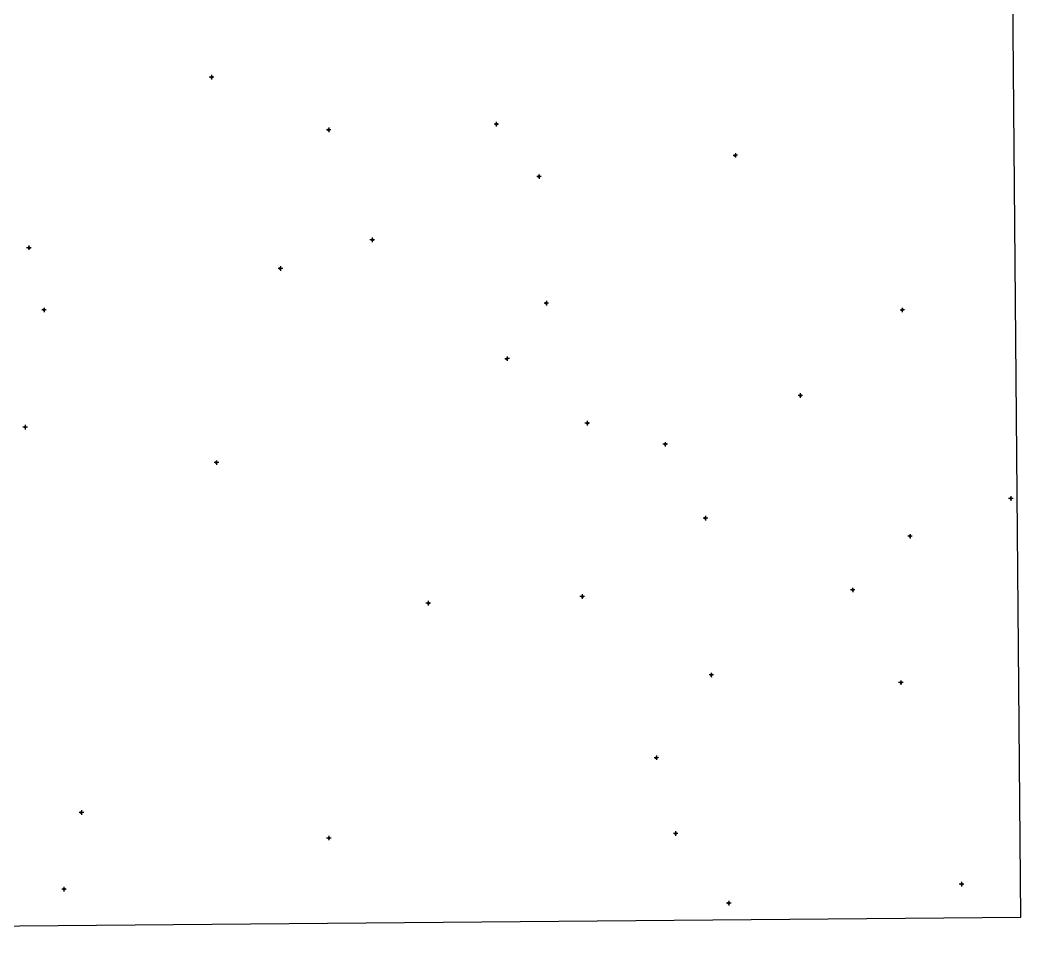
# Model space of a CAD drawing. Extents: x 551068 to 551573, y 1837995 to 1838500.
# Drawn here: x 551296.2 to 551572.5, y 1837995.4 to 1838247.5 of the extents above; entities that cross this region are included whole.
import ezdxf

# ---------------------------------------------------------------- set-up
doc = ezdxf.new("R2010")
doc.units = 0
doc.layers.add('Level 11', color=7, linetype='Continuous')
doc.layers.add('Level 63', color=7, linetype='Continuous')

msp = doc.modelspace()

# ---------------------------------------------------------------- linework, layer by layer
at = {"layer": 'Level 11'}
for p, q in [((551348.73, 1838231.69), (551348.42, 1838231.69)), ((551348.73, 1838231.69), (551348.42, 1838231.69)), ((551348.73, 1838231.69), (551348.42, 1838231.69)), ((551349.04, 1838232), (551348.73, 1838231.69)), ((551349.04, 1838232), (551348.73, 1838231.69)), ((551349.04, 1838232), (551348.73, 1838231.69)), ((551348.73, 1838231.69), (551349.04, 1838231.38)), ((551348.73, 1838231.69), (551349.04, 1838231.38)), ((551348.73, 1838231.69), (551349.04, 1838231.38)), ((551349.04, 1838232.32), (551349.04, 1838232)), ((551349.04, 1838232.32), (551349.04, 1838232)), ((551349.04, 1838232.32), (551349.04, 1838232)), ((551349.35, 1838231.7), (551349.04, 1838232)), ((551349.35, 1838231.7), (551349.04, 1838232)), ((551349.35, 1838231.7), (551349.04, 1838232)), ((551349.04, 1838231.38), (551349.35, 1838231.7)), ((551349.04, 1838231.38), (551349.35, 1838231.7)), ((551349.04, 1838231.38), (551349.35, 1838231.7)), ((551349.04, 1838231.38), (551349.05, 1838231.06)), ((551349.04, 1838231.38), (551349.05, 1838231.06)), ((551349.04, 1838231.38), (551349.05, 1838231.06)), ((551349.66, 1838231.7), (551349.35, 1838231.7)), ((551349.66, 1838231.7), (551349.35, 1838231.7)), ((551349.66, 1838231.7), (551349.35, 1838231.7)), ((551381.07, 1838217.16), (551380.76, 1838217.15)), ((551381.07, 1838217.16), (551380.76, 1838217.15)), ((551381.07, 1838217.16), (551380.76, 1838217.15)), ((551381.38, 1838217.47), (551381.07, 1838217.16)), ((551381.38, 1838217.47), (551381.07, 1838217.16)), ((551381.38, 1838217.47), (551381.07, 1838217.16)), ((551381.07, 1838217.16), (551381.38, 1838216.85)), ((551381.07, 1838217.16), (551381.38, 1838216.85)), ((551381.07, 1838217.16), (551381.38, 1838216.85)), ((551381.38, 1838217.79), (551381.38, 1838217.47)), ((551381.38, 1838217.79), (551381.38, 1838217.47)), ((551381.38, 1838217.79), (551381.38, 1838217.47)), ((551381.69, 1838217.16), (551381.38, 1838217.47)), ((551381.69, 1838217.16), (551381.38, 1838217.47)), ((551381.69, 1838217.16), (551381.38, 1838217.47)), ((551381.38, 1838216.85), (551381.69, 1838217.16)), ((551381.38, 1838216.85), (551381.69, 1838217.16)), ((551381.38, 1838216.85), (551381.69, 1838217.16)), ((551381.38, 1838216.85), (551381.39, 1838216.53)), ((551381.38, 1838216.85), (551381.39, 1838216.53)), ((551381.38, 1838216.85), (551381.39, 1838216.53)), ((551382, 1838217.17), (551381.69, 1838217.16)), ((551382, 1838217.17), (551381.69, 1838217.16)), ((551382, 1838217.17), (551381.69, 1838217.16)), ((551427.33, 1838218.72), (551427.02, 1838218.72)), ((551427.33, 1838218.72), (551427.02, 1838218.72)), ((551427.33, 1838218.72), (551427.02, 1838218.72)), ((551427.63, 1838219.03), (551427.33, 1838218.72)), ((551427.63, 1838219.03), (551427.33, 1838218.72)), ((551427.63, 1838219.03), (551427.33, 1838218.72)), ((551427.33, 1838218.72), (551427.64, 1838218.41)), ((551427.33, 1838218.72), (551427.64, 1838218.41)), ((551427.33, 1838218.72), (551427.64, 1838218.41)), ((551427.63, 1838219.35), (551427.63, 1838219.03)), ((551427.63, 1838219.35), (551427.63, 1838219.03)), ((551427.63, 1838219.35), (551427.63, 1838219.03)), ((551427.95, 1838218.73), (551427.63, 1838219.03)), ((551427.95, 1838218.73), (551427.63, 1838219.03)), ((551427.95, 1838218.73), (551427.63, 1838219.03)), ((551427.64, 1838218.41), (551427.95, 1838218.73)), ((551427.64, 1838218.41), (551427.95, 1838218.73)), ((551427.64, 1838218.41), (551427.95, 1838218.73)), ((551427.64, 1838218.41), (551427.64, 1838218.09)), ((551427.64, 1838218.41), (551427.64, 1838218.09)), ((551427.64, 1838218.41), (551427.64, 1838218.09)), ((551428.26, 1838218.73), (551427.95, 1838218.73)), ((551428.26, 1838218.73), (551427.95, 1838218.73)), ((551428.26, 1838218.73), (551427.95, 1838218.73)), ((551493.37, 1838210.12), (551493.06, 1838210.12)), ((551493.37, 1838210.12), (551493.06, 1838210.12)), ((551493.37, 1838210.12), (551493.06, 1838210.12)), ((551493.67, 1838210.43), (551493.37, 1838210.12)), ((551493.67, 1838210.43), (551493.37, 1838210.12)), ((551493.67, 1838210.43), (551493.37, 1838210.12)), ((551493.37, 1838210.12), (551493.68, 1838209.81)), ((551493.37, 1838210.12), (551493.68, 1838209.81)), ((551493.37, 1838210.12), (551493.68, 1838209.81)), ((551493.67, 1838210.75), (551493.67, 1838210.43)), ((551493.67, 1838210.75), (551493.67, 1838210.43)), ((551493.67, 1838210.75), (551493.67, 1838210.43)), ((551493.99, 1838210.13), (551493.67, 1838210.43)), ((551493.99, 1838210.13), (551493.67, 1838210.43)), ((551493.99, 1838210.13), (551493.67, 1838210.43)), ((551493.68, 1838209.81), (551493.99, 1838210.13)), ((551493.68, 1838209.81), (551493.99, 1838210.13)), ((551493.68, 1838209.81), (551493.99, 1838210.13)), ((551493.68, 1838209.81), (551493.68, 1838209.49)), ((551493.68, 1838209.81), (551493.68, 1838209.49)), ((551493.68, 1838209.81), (551493.68, 1838209.49)), ((551494.29, 1838210.13), (551493.99, 1838210.13)), ((551494.29, 1838210.13), (551493.99, 1838210.13)), ((551494.29, 1838210.13), (551493.99, 1838210.13)), ((551439.14, 1838204.3), (551438.82, 1838204.29)), ((551439.14, 1838204.3), (551438.82, 1838204.29)), ((551439.45, 1838204.61), (551439.14, 1838204.3)), ((551439.45, 1838204.61), (551439.14, 1838204.3)), ((551439.14, 1838204.3), (551439.45, 1838203.99)), ((551439.14, 1838204.3), (551439.45, 1838203.99)), ((551439.44, 1838204.92), (551439.45, 1838204.61)), ((551439.44, 1838204.92), (551439.45, 1838204.61)), ((551439.76, 1838204.3), (551439.45, 1838204.61)), ((551439.76, 1838204.3), (551439.45, 1838204.61)), ((551439.45, 1838203.99), (551439.76, 1838204.3)), ((551439.45, 1838203.99), (551439.76, 1838204.3)), ((551439.45, 1838203.99), (551439.45, 1838203.68)), ((551439.45, 1838203.99), (551439.45, 1838203.68)), ((551440.08, 1838204.31), (551439.76, 1838204.3)), ((551440.08, 1838204.31), (551439.76, 1838204.3)), ((551393.09, 1838186.79), (551392.78, 1838186.79)), ((551393.09, 1838186.79), (551392.78, 1838186.79)), ((551393.09, 1838186.79), (551392.78, 1838186.79)), ((551393.4, 1838187.1), (551393.09, 1838186.79)), ((551393.4, 1838187.1), (551393.09, 1838186.79)), ((551393.4, 1838187.1), (551393.09, 1838186.79)), ((551393.09, 1838186.79), (551393.41, 1838186.48)), ((551393.09, 1838186.79), (551393.41, 1838186.48)), ((551393.09, 1838186.79), (551393.41, 1838186.48)), ((551393.4, 1838187.42), (551393.4, 1838187.1)), ((551393.4, 1838187.42), (551393.4, 1838187.1)), ((551393.4, 1838187.42), (551393.4, 1838187.1)), ((551393.71, 1838186.79), (551393.4, 1838187.1)), ((551393.71, 1838186.79), (551393.4, 1838187.1)), ((551393.71, 1838186.79), (551393.4, 1838187.1)), ((551393.41, 1838186.48), (551393.71, 1838186.79)), ((551393.41, 1838186.48), (551393.71, 1838186.79)), ((551393.41, 1838186.48), (551393.71, 1838186.79)), ((551393.41, 1838186.48), (551393.41, 1838186.16)), ((551393.41, 1838186.48), (551393.41, 1838186.16)), ((551393.41, 1838186.48), (551393.41, 1838186.16)), ((551394.02, 1838186.8), (551393.71, 1838186.79)), ((551394.02, 1838186.8), (551393.71, 1838186.79)), ((551394.02, 1838186.8), (551393.71, 1838186.79)), ((551298.31, 1838184.61), (551297.99, 1838184.61)), ((551298.31, 1838184.61), (551297.99, 1838184.61)), ((551298.31, 1838184.61), (551297.99, 1838184.61)), ((551298.61, 1838184.92), (551298.31, 1838184.61)), ((551298.61, 1838184.92), (551298.31, 1838184.61)), ((551298.61, 1838184.92), (551298.31, 1838184.61)), ((551298.31, 1838184.61), (551298.62, 1838184.3)), ((551298.31, 1838184.61), (551298.62, 1838184.3)), ((551298.31, 1838184.61), (551298.62, 1838184.3)), ((551298.61, 1838185.23), (551298.61, 1838184.92)), ((551298.61, 1838185.23), (551298.61, 1838184.92)), ((551298.61, 1838185.23), (551298.61, 1838184.92)), ((551298.93, 1838184.62), (551298.61, 1838184.92)), ((551298.93, 1838184.62), (551298.61, 1838184.92)), ((551298.93, 1838184.62), (551298.61, 1838184.92)), ((551298.62, 1838184.3), (551298.93, 1838184.62)), ((551298.62, 1838184.3), (551298.93, 1838184.62)), ((551298.62, 1838184.3), (551298.93, 1838184.62)), ((551298.62, 1838184.3), (551298.62, 1838183.99)), ((551298.62, 1838184.3), (551298.62, 1838183.99)), ((551298.62, 1838184.3), (551298.62, 1838183.99)), ((551299.25, 1838184.62), (551298.93, 1838184.62)), ((551299.25, 1838184.62), (551298.93, 1838184.62)), ((551299.25, 1838184.62), (551298.93, 1838184.62)), ((551367.74, 1838178.87), (551367.42, 1838178.87)), ((551367.74, 1838178.87), (551367.42, 1838178.87)), ((551367.74, 1838178.87), (551367.42, 1838178.87)), ((551368.05, 1838179.18), (551367.74, 1838178.87)), ((551368.05, 1838179.18), (551367.74, 1838178.87)), ((551368.05, 1838179.18), (551367.74, 1838178.87)), ((551367.74, 1838178.87), (551368.05, 1838178.56)), ((551367.74, 1838178.87), (551368.05, 1838178.56)), ((551367.74, 1838178.87), (551368.05, 1838178.56)), ((551368.04, 1838179.5), (551368.05, 1838179.18)), ((551368.04, 1838179.5), (551368.05, 1838179.18)), ((551368.04, 1838179.5), (551368.05, 1838179.18)), ((551368.36, 1838178.88), (551368.05, 1838179.18)), ((551368.36, 1838178.88), (551368.05, 1838179.18)), ((551368.36, 1838178.88), (551368.05, 1838179.18)), ((551368.05, 1838178.56), (551368.36, 1838178.88)), ((551368.05, 1838178.56), (551368.36, 1838178.88)), ((551368.05, 1838178.56), (551368.36, 1838178.88)), ((551368.05, 1838178.56), (551368.05, 1838178.24)), ((551368.05, 1838178.56), (551368.05, 1838178.24)), ((551368.05, 1838178.56), (551368.05, 1838178.24)), ((551368.68, 1838178.88), (551368.36, 1838178.88)), ((551368.68, 1838178.88), (551368.36, 1838178.88)), ((551368.68, 1838178.88), (551368.36, 1838178.88)), ((551441.48, 1838169.93), (551441.48, 1838169.61)), ((551441.48, 1838169.93), (551441.48, 1838169.61)), ((551441.48, 1838169.93), (551441.48, 1838169.61)), ((551302.48, 1838167.42), (551302.17, 1838167.42)), ((551302.48, 1838167.42), (551302.17, 1838167.42)), ((551302.48, 1838167.42), (551302.17, 1838167.42)), ((551302.79, 1838167.74), (551302.48, 1838167.42)), ((551302.79, 1838167.74), (551302.48, 1838167.42)), ((551302.79, 1838167.74), (551302.48, 1838167.42)), ((551302.48, 1838167.42), (551302.8, 1838167.12)), ((551302.48, 1838167.42), (551302.8, 1838167.12)), ((551302.48, 1838167.42), (551302.8, 1838167.12)), ((551302.79, 1838168.05), (551302.79, 1838167.74)), ((551302.79, 1838168.05), (551302.79, 1838167.74)), ((551302.79, 1838168.05), (551302.79, 1838167.74)), ((551303.1, 1838167.43), (551302.79, 1838167.74)), ((551303.1, 1838167.43), (551302.79, 1838167.74)), ((551303.1, 1838167.43), (551302.79, 1838167.74)), ((551302.8, 1838167.12), (551303.1, 1838167.43)), ((551302.8, 1838167.12), (551303.1, 1838167.43)), ((551302.8, 1838167.12), (551303.1, 1838167.43)), ((551302.8, 1838167.12), (551302.8, 1838166.8)), ((551302.8, 1838167.12), (551302.8, 1838166.8)), ((551302.8, 1838167.12), (551302.8, 1838166.8)), ((551303.41, 1838167.43), (551303.1, 1838167.43)), ((551303.41, 1838167.43), (551303.1, 1838167.43)), ((551303.41, 1838167.43), (551303.1, 1838167.43)), ((551441.17, 1838169.29), (551440.86, 1838169.29)), ((551441.17, 1838169.29), (551440.86, 1838169.29)), ((551441.17, 1838169.29), (551440.86, 1838169.29)), ((551441.48, 1838169.61), (551441.17, 1838169.29)), ((551441.48, 1838169.61), (551441.17, 1838169.29)), ((551441.48, 1838169.61), (551441.17, 1838169.29)), ((551441.17, 1838169.29), (551441.49, 1838168.99)), ((551441.17, 1838169.29), (551441.49, 1838168.99)), ((551441.17, 1838169.29), (551441.49, 1838168.99)), ((551441.79, 1838169.3), (551441.48, 1838169.61)), ((551441.79, 1838169.3), (551441.48, 1838169.61)), ((551441.79, 1838169.3), (551441.48, 1838169.61)), ((551441.49, 1838168.99), (551441.79, 1838169.3)), ((551441.49, 1838168.99), (551441.79, 1838169.3)), ((551441.49, 1838168.99), (551441.79, 1838169.3)), ((551441.49, 1838168.99), (551441.49, 1838168.67)), ((551441.49, 1838168.99), (551441.49, 1838168.67)), ((551441.49, 1838168.99), (551441.49, 1838168.67)), ((551442.1, 1838169.3), (551441.79, 1838169.3)), ((551442.1, 1838169.3), (551441.79, 1838169.3)), ((551442.1, 1838169.3), (551441.79, 1838169.3)), ((551539.43, 1838167.41), (551539.12, 1838167.41)), ((551539.43, 1838167.41), (551539.12, 1838167.41)), ((551539.43, 1838167.41), (551539.12, 1838167.41)), ((551539.73, 1838167.73), (551539.43, 1838167.41)), ((551539.73, 1838167.73), (551539.43, 1838167.41)), ((551539.73, 1838167.73), (551539.43, 1838167.41)), ((551539.43, 1838167.41), (551539.74, 1838167.11)), ((551539.43, 1838167.41), (551539.74, 1838167.11)), ((551539.43, 1838167.41), (551539.74, 1838167.11)), ((551539.73, 1838168.05), (551539.73, 1838167.73)), ((551539.73, 1838168.05), (551539.73, 1838167.73)), ((551539.73, 1838168.05), (551539.73, 1838167.73)), ((551540.05, 1838167.42), (551539.73, 1838167.73)), ((551540.05, 1838167.42), (551539.73, 1838167.73)), ((551540.05, 1838167.42), (551539.73, 1838167.73)), ((551539.74, 1838167.11), (551540.05, 1838167.42)), ((551539.74, 1838167.11), (551540.05, 1838167.42)), ((551539.74, 1838167.11), (551540.05, 1838167.42)), ((551539.74, 1838167.11), (551539.74, 1838166.79)), ((551539.74, 1838167.11), (551539.74, 1838166.79)), ((551539.74, 1838167.11), (551539.74, 1838166.79)), ((551540.36, 1838167.42), (551540.05, 1838167.42)), ((551540.36, 1838167.42), (551540.05, 1838167.42)), ((551540.36, 1838167.42), (551540.05, 1838167.42)), ((551430.33, 1838153.97), (551430.02, 1838153.97)), ((551430.33, 1838153.97), (551430.02, 1838153.97)), ((551430.33, 1838153.97), (551430.02, 1838153.97)), ((551430.64, 1838154.29), (551430.33, 1838153.97)), ((551430.64, 1838154.29), (551430.33, 1838153.97)), ((551430.64, 1838154.29), (551430.33, 1838153.97)), ((551430.33, 1838153.97), (551430.64, 1838153.67)), ((551430.33, 1838153.97), (551430.64, 1838153.67)), ((551430.33, 1838153.97), (551430.64, 1838153.67)), ((551430.64, 1838154.6), (551430.64, 1838154.29)), ((551430.64, 1838154.6), (551430.64, 1838154.29)), ((551430.64, 1838154.6), (551430.64, 1838154.29)), ((551430.95, 1838153.98), (551430.64, 1838154.29)), ((551430.95, 1838153.98), (551430.64, 1838154.29)), ((551430.95, 1838153.98), (551430.64, 1838154.29)), ((551430.64, 1838153.67), (551430.95, 1838153.98)), ((551430.64, 1838153.67), (551430.95, 1838153.98)), ((551430.64, 1838153.67), (551430.95, 1838153.98)), ((551430.64, 1838153.67), (551430.65, 1838153.36)), ((551430.64, 1838153.67), (551430.65, 1838153.36)), ((551430.64, 1838153.67), (551430.65, 1838153.36)), ((551431.26, 1838153.98), (551430.95, 1838153.98)), ((551431.26, 1838153.98), (551430.95, 1838153.98)), ((551431.26, 1838153.98), (551430.95, 1838153.98)), ((551511.26, 1838143.79), (551510.95, 1838143.79)), ((551511.26, 1838143.79), (551510.95, 1838143.79)), ((551511.26, 1838143.79), (551510.95, 1838143.79)), ((551511.57, 1838144.11), (551511.26, 1838143.79)), ((551511.57, 1838144.11), (551511.26, 1838143.79)), ((551511.57, 1838144.11), (551511.26, 1838143.79)), ((551511.26, 1838143.79), (551511.57, 1838143.49)), ((551511.26, 1838143.79), (551511.57, 1838143.49)), ((551511.26, 1838143.79), (551511.57, 1838143.49)), ((551511.56, 1838144.43), (551511.57, 1838144.11)), ((551511.56, 1838144.43), (551511.57, 1838144.11)), ((551511.56, 1838144.43), (551511.57, 1838144.11)), ((551511.88, 1838143.8), (551511.57, 1838144.11)), ((551511.88, 1838143.8), (551511.57, 1838144.11)), ((551511.88, 1838143.8), (551511.57, 1838144.11)), ((551511.57, 1838143.49), (551511.88, 1838143.8)), ((551511.57, 1838143.49), (551511.88, 1838143.8)), ((551511.57, 1838143.49), (551511.88, 1838143.8)), ((551511.57, 1838143.49), (551511.58, 1838143.17)), ((551511.57, 1838143.49), (551511.58, 1838143.17)), ((551511.57, 1838143.49), (551511.58, 1838143.17)), ((551512.19, 1838143.8), (551511.88, 1838143.8)), ((551512.19, 1838143.8), (551511.88, 1838143.8)), ((551512.19, 1838143.8), (551511.88, 1838143.8)), ((551452.76, 1838136.79), (551452.76, 1838136.47)), ((551452.76, 1838136.79), (551452.76, 1838136.47)), ((551452.76, 1838136.79), (551452.76, 1838136.47)), ((551297.26, 1838135.06), (551296.94, 1838135.06)), ((551297.26, 1838135.06), (551296.94, 1838135.06)), ((551297.26, 1838135.06), (551296.94, 1838135.06)), ((551297.57, 1838135.38), (551297.26, 1838135.06)), ((551297.57, 1838135.38), (551297.26, 1838135.06)), ((551297.57, 1838135.38), (551297.26, 1838135.06)), ((551297.26, 1838135.06), (551297.57, 1838134.76)), ((551297.26, 1838135.06), (551297.57, 1838134.76)), ((551297.26, 1838135.06), (551297.57, 1838134.76)), ((551297.56, 1838135.7), (551297.57, 1838135.38)), ((551297.56, 1838135.7), (551297.57, 1838135.38)), ((551297.56, 1838135.7), (551297.57, 1838135.38)), ((551297.88, 1838135.07), (551297.57, 1838135.38)), ((551297.88, 1838135.07), (551297.57, 1838135.38)), ((551297.88, 1838135.07), (551297.57, 1838135.38)), ((551297.57, 1838134.76), (551297.88, 1838135.07)), ((551297.57, 1838134.76), (551297.88, 1838135.07)), ((551297.57, 1838134.76), (551297.88, 1838135.07)), ((551297.57, 1838134.76), (551297.57, 1838134.44)), ((551297.57, 1838134.76), (551297.57, 1838134.44)), ((551297.57, 1838134.76), (551297.57, 1838134.44)), ((551298.2, 1838135.07), (551297.88, 1838135.07)), ((551298.2, 1838135.07), (551297.88, 1838135.07)), ((551298.2, 1838135.07), (551297.88, 1838135.07)), ((551452.45, 1838136.16), (551452.13, 1838136.16)), ((551452.45, 1838136.16), (551452.13, 1838136.16)), ((551452.45, 1838136.16), (551452.13, 1838136.16)), ((551452.76, 1838136.47), (551452.45, 1838136.16)), ((551452.76, 1838136.47), (551452.45, 1838136.16)), ((551452.76, 1838136.47), (551452.45, 1838136.16)), ((551452.45, 1838136.16), (551452.76, 1838135.85)), ((551452.45, 1838136.16), (551452.76, 1838135.85)), ((551452.45, 1838136.16), (551452.76, 1838135.85)), ((551453.07, 1838136.17), (551452.76, 1838136.47)), ((551453.07, 1838136.17), (551452.76, 1838136.47)), ((551453.07, 1838136.17), (551452.76, 1838136.47)), ((551452.76, 1838135.85), (551453.07, 1838136.17)), ((551452.76, 1838135.85), (551453.07, 1838136.17)), ((551452.76, 1838135.85), (551453.07, 1838136.17)), ((551452.76, 1838135.85), (551452.77, 1838135.53)), ((551452.76, 1838135.85), (551452.77, 1838135.53)), ((551452.76, 1838135.85), (551452.77, 1838135.53)), ((551453.39, 1838136.17), (551453.07, 1838136.17)), ((551453.39, 1838136.17), (551453.07, 1838136.17)), ((551453.39, 1838136.17), (551453.07, 1838136.17)), ((551473.98, 1838130.34), (551473.66, 1838130.34)), ((551473.98, 1838130.34), (551473.66, 1838130.34)), ((551473.98, 1838130.34), (551473.66, 1838130.34)), ((551474.28, 1838130.65), (551473.98, 1838130.34)), ((551474.28, 1838130.65), (551473.98, 1838130.34)), ((551474.28, 1838130.65), (551473.98, 1838130.34)), ((551473.98, 1838130.34), (551474.29, 1838130.03)), ((551473.98, 1838130.34), (551474.29, 1838130.03)), ((551473.98, 1838130.34), (551474.29, 1838130.03)), ((551474.28, 1838130.96), (551474.28, 1838130.65)), ((551474.28, 1838130.96), (551474.28, 1838130.65)), ((551474.28, 1838130.96), (551474.28, 1838130.65)), ((551474.6, 1838130.35), (551474.28, 1838130.65)), ((551474.6, 1838130.35), (551474.28, 1838130.65)), ((551474.6, 1838130.35), (551474.28, 1838130.65)), ((551474.29, 1838130.03), (551474.6, 1838130.35)), ((551474.29, 1838130.03), (551474.6, 1838130.35)), ((551474.29, 1838130.03), (551474.6, 1838130.35)), ((551474.29, 1838130.03), (551474.29, 1838129.72)), ((551474.29, 1838130.03), (551474.29, 1838129.72)), ((551474.29, 1838130.03), (551474.29, 1838129.72)), ((551474.92, 1838130.35), (551474.6, 1838130.35)), ((551474.92, 1838130.35), (551474.6, 1838130.35)), ((551474.92, 1838130.35), (551474.6, 1838130.35)), ((551350.38, 1838125.59), (551350.07, 1838125.28)), ((551350.38, 1838125.59), (551350.07, 1838125.28)), ((551350.38, 1838125.59), (551350.07, 1838125.28)), ((551350.38, 1838125.9), (551350.38, 1838125.59)), ((551350.38, 1838125.9), (551350.38, 1838125.59)), ((551350.38, 1838125.9), (551350.38, 1838125.59)), ((551350.69, 1838125.28), (551350.38, 1838125.59)), ((551350.69, 1838125.28), (551350.38, 1838125.59)), ((551350.69, 1838125.28), (551350.38, 1838125.59)), ((551350.07, 1838125.28), (551349.75, 1838125.28)), ((551350.07, 1838125.28), (551349.75, 1838125.28)), ((551350.07, 1838125.28), (551349.75, 1838125.28)), ((551350.07, 1838125.28), (551350.38, 1838124.97)), ((551350.07, 1838125.28), (551350.38, 1838124.97)), ((551350.07, 1838125.28), (551350.38, 1838124.97)), ((551350.38, 1838124.97), (551350.69, 1838125.28)), ((551350.38, 1838124.97), (551350.69, 1838125.28)), ((551350.38, 1838124.97), (551350.69, 1838125.28)), ((551350.38, 1838124.97), (551350.39, 1838124.66)), ((551350.38, 1838124.97), (551350.39, 1838124.66)), ((551350.38, 1838124.97), (551350.39, 1838124.66)), ((551351.01, 1838125.29), (551350.69, 1838125.28)), ((551351.01, 1838125.29), (551350.69, 1838125.28)), ((551351.01, 1838125.29), (551350.69, 1838125.28)), ((551569.39, 1838115.38), (551569.08, 1838115.37)), ((551569.39, 1838115.38), (551569.08, 1838115.37)), ((551569.39, 1838115.38), (551569.08, 1838115.37)), ((551569.7, 1838115.69), (551569.39, 1838115.38)), ((551569.7, 1838115.69), (551569.39, 1838115.38)), ((551569.7, 1838115.69), (551569.39, 1838115.38)), ((551569.39, 1838115.38), (551569.71, 1838115.07)), ((551569.39, 1838115.38), (551569.71, 1838115.07)), ((551569.39, 1838115.38), (551569.71, 1838115.07)), ((551569.7, 1838116), (551569.7, 1838115.69)), ((551569.7, 1838116), (551569.7, 1838115.69)), ((551569.7, 1838116), (551569.7, 1838115.69)), ((551570.01, 1838115.38), (551569.7, 1838115.69)), ((551570.01, 1838115.38), (551569.7, 1838115.69)), ((551570.01, 1838115.38), (551569.7, 1838115.69)), ((551569.71, 1838115.07), (551570.01, 1838115.38)), ((551569.71, 1838115.07), (551570.01, 1838115.38)), ((551569.71, 1838115.07), (551570.01, 1838115.38)), ((551569.71, 1838115.07), (551569.71, 1838114.76)), ((551569.71, 1838115.07), (551569.71, 1838114.76)), ((551569.71, 1838115.07), (551569.71, 1838114.76)), ((551570.32, 1838115.39), (551570.01, 1838115.38)), ((551570.32, 1838115.39), (551570.01, 1838115.38)), ((551570.32, 1838115.39), (551570.01, 1838115.38)), ((551485.08, 1838109.92), (551484.77, 1838109.92)), ((551485.08, 1838109.92), (551484.77, 1838109.92)), ((551485.08, 1838109.92), (551484.77, 1838109.92)), ((551485.39, 1838110.23), (551485.08, 1838109.92)), ((551485.39, 1838110.23), (551485.08, 1838109.92)), ((551485.39, 1838110.23), (551485.08, 1838109.92)), ((551485.08, 1838109.92), (551485.4, 1838109.61)), ((551485.08, 1838109.92), (551485.4, 1838109.61)), ((551485.08, 1838109.92), (551485.4, 1838109.61)), ((551485.39, 1838110.54), (551485.39, 1838110.23)), ((551485.39, 1838110.54), (551485.39, 1838110.23)), ((551485.39, 1838110.54), (551485.39, 1838110.23)), ((551485.7, 1838109.93), (551485.39, 1838110.23)), ((551485.7, 1838109.93), (551485.39, 1838110.23)), ((551485.7, 1838109.93), (551485.39, 1838110.23)), ((551485.4, 1838109.61), (551485.7, 1838109.93)), ((551485.4, 1838109.61), (551485.7, 1838109.93)), ((551485.4, 1838109.61), (551485.7, 1838109.93)), ((551485.4, 1838109.61), (551485.4, 1838109.3)), ((551485.4, 1838109.61), (551485.4, 1838109.3)), ((551485.4, 1838109.61), (551485.4, 1838109.3)), ((551486.01, 1838109.93), (551485.7, 1838109.93)), ((551486.01, 1838109.93), (551485.7, 1838109.93)), ((551486.01, 1838109.93), (551485.7, 1838109.93)), ((551541.56, 1838104.94), (551541.24, 1838104.93)), ((551541.56, 1838104.94), (551541.24, 1838104.93)), ((551541.56, 1838104.94), (551541.24, 1838104.93)), ((551541.87, 1838105.25), (551541.56, 1838104.94)), ((551541.87, 1838105.25), (551541.56, 1838104.94)), ((551541.87, 1838105.25), (551541.56, 1838104.94)), ((551541.56, 1838104.94), (551541.88, 1838104.63)), ((551541.56, 1838104.94), (551541.88, 1838104.63)), ((551541.56, 1838104.94), (551541.88, 1838104.63)), ((551541.87, 1838105.56), (551541.87, 1838105.25)), ((551541.87, 1838105.56), (551541.87, 1838105.25)), ((551541.87, 1838105.56), (551541.87, 1838105.25)), ((551542.18, 1838104.94), (551541.87, 1838105.25)), ((551542.18, 1838104.94), (551541.87, 1838105.25)), ((551542.18, 1838104.94), (551541.87, 1838105.25)), ((551541.88, 1838104.63), (551542.18, 1838104.94)), ((551541.88, 1838104.63), (551542.18, 1838104.94)), ((551541.88, 1838104.63), (551542.18, 1838104.94)), ((551541.88, 1838104.63), (551541.88, 1838104.32)), ((551541.88, 1838104.63), (551541.88, 1838104.32)), ((551541.88, 1838104.63), (551541.88, 1838104.32)), ((551542.5, 1838104.94), (551542.18, 1838104.94)), ((551542.5, 1838104.94), (551542.18, 1838104.94)), ((551542.5, 1838104.94), (551542.18, 1838104.94)), ((551525.74, 1838090.12), (551525.42, 1838090.12)), ((551525.74, 1838090.12), (551525.42, 1838090.12)), ((551525.74, 1838090.12), (551525.42, 1838090.12)), ((551526.04, 1838090.43), (551525.74, 1838090.12)), ((551526.04, 1838090.43), (551525.74, 1838090.12)), ((551526.04, 1838090.43), (551525.74, 1838090.12)), ((551525.74, 1838090.12), (551526.05, 1838089.81)), ((551525.74, 1838090.12), (551526.05, 1838089.81)), ((551525.74, 1838090.12), (551526.05, 1838089.81)), ((551526.04, 1838090.74), (551526.04, 1838090.43)), ((551526.04, 1838090.74), (551526.04, 1838090.43)), ((551526.04, 1838090.74), (551526.04, 1838090.43)), ((551526.36, 1838090.13), (551526.04, 1838090.43)), ((551526.36, 1838090.13), (551526.04, 1838090.43)), ((551526.36, 1838090.13), (551526.04, 1838090.43)), ((551526.05, 1838089.81), (551526.36, 1838090.13)), ((551526.05, 1838089.81), (551526.36, 1838090.13)), ((551526.05, 1838089.81), (551526.36, 1838090.13)), ((551526.05, 1838089.81), (551526.05, 1838089.5)), ((551526.05, 1838089.81), (551526.05, 1838089.5)), ((551526.05, 1838089.81), (551526.05, 1838089.5)), ((551526.68, 1838090.13), (551526.36, 1838090.13)), ((551526.68, 1838090.13), (551526.36, 1838090.13)), ((551526.68, 1838090.13), (551526.36, 1838090.13)), ((551408.85, 1838086.77), (551408.55, 1838086.46)), ((551408.85, 1838086.77), (551408.55, 1838086.46)), ((551408.85, 1838086.77), (551408.55, 1838086.46)), ((551408.85, 1838087.08), (551408.85, 1838086.77)), ((551408.85, 1838087.08), (551408.85, 1838086.77)), ((551408.85, 1838087.08), (551408.85, 1838086.77)), ((551409.17, 1838086.46), (551408.85, 1838086.77)), ((551409.17, 1838086.46), (551408.85, 1838086.77)), ((551409.17, 1838086.46), (551408.85, 1838086.77)), ((551451.07, 1838088.3), (551450.75, 1838088.3)), ((551451.07, 1838088.3), (551450.75, 1838088.3)), ((551451.07, 1838088.3), (551450.75, 1838088.3)), ((551451.38, 1838088.61), (551451.07, 1838088.3)), ((551451.38, 1838088.61), (551451.07, 1838088.3)), ((551451.38, 1838088.61), (551451.07, 1838088.3)), ((551451.07, 1838088.3), (551451.38, 1838087.99)), ((551451.07, 1838088.3), (551451.38, 1838087.99)), ((551451.07, 1838088.3), (551451.38, 1838087.99)), ((551451.37, 1838088.93), (551451.38, 1838088.61)), ((551451.37, 1838088.93), (551451.38, 1838088.61)), ((551451.37, 1838088.93), (551451.38, 1838088.61)), ((551451.69, 1838088.31), (551451.38, 1838088.61)), ((551451.69, 1838088.31), (551451.38, 1838088.61)), ((551451.69, 1838088.31), (551451.38, 1838088.61)), ((551451.38, 1838087.99), (551451.69, 1838088.31)), ((551451.38, 1838087.99), (551451.69, 1838088.31)), ((551451.38, 1838087.99), (551451.69, 1838088.31)), ((551451.38, 1838087.99), (551451.39, 1838087.67)), ((551451.38, 1838087.99), (551451.39, 1838087.67)), ((551451.38, 1838087.99), (551451.39, 1838087.67)), ((551452.01, 1838088.31), (551451.69, 1838088.31)), ((551452.01, 1838088.31), (551451.69, 1838088.31)), ((551452.01, 1838088.31), (551451.69, 1838088.31)), ((551408.55, 1838086.46), (551408.24, 1838086.46)), ((551408.55, 1838086.46), (551408.24, 1838086.46)), ((551408.55, 1838086.46), (551408.24, 1838086.46)), ((551408.55, 1838086.46), (551408.86, 1838086.15)), ((551408.55, 1838086.46), (551408.86, 1838086.15)), ((551408.55, 1838086.46), (551408.86, 1838086.15)), ((551408.86, 1838086.15), (551409.17, 1838086.46)), ((551408.86, 1838086.15), (551409.17, 1838086.46)), ((551408.86, 1838086.15), (551409.17, 1838086.46)), ((551408.86, 1838086.15), (551408.86, 1838085.84)), ((551408.86, 1838086.15), (551408.86, 1838085.84)), ((551408.86, 1838086.15), (551408.86, 1838085.84)), ((551409.48, 1838086.47), (551409.17, 1838086.46)), ((551409.48, 1838086.47), (551409.17, 1838086.46)), ((551409.48, 1838086.47), (551409.17, 1838086.46)), ((551486.71, 1838066.64), (551486.39, 1838066.63)), ((551486.71, 1838066.64), (551486.39, 1838066.63)), ((551486.71, 1838066.64), (551486.39, 1838066.63)), ((551487.02, 1838066.95), (551486.71, 1838066.64)), ((551487.02, 1838066.95), (551486.71, 1838066.64)), ((551487.02, 1838066.95), (551486.71, 1838066.64)), ((551486.71, 1838066.64), (551487.02, 1838066.33)), ((551486.71, 1838066.64), (551487.02, 1838066.33)), ((551486.71, 1838066.64), (551487.02, 1838066.33)), ((551487.02, 1838067.27), (551487.02, 1838066.95)), ((551487.02, 1838067.27), (551487.02, 1838066.95)), ((551487.02, 1838067.27), (551487.02, 1838066.95)), ((551487.33, 1838066.64), (551487.02, 1838066.95)), ((551487.33, 1838066.64), (551487.02, 1838066.95)), ((551487.33, 1838066.64), (551487.02, 1838066.95)), ((551487.02, 1838066.33), (551487.33, 1838066.64)), ((551487.02, 1838066.33), (551487.33, 1838066.64)), ((551487.02, 1838066.33), (551487.33, 1838066.64)), ((551487.02, 1838066.33), (551487.03, 1838066.01)), ((551487.02, 1838066.33), (551487.03, 1838066.01)), ((551487.02, 1838066.33), (551487.03, 1838066.01)), ((551487.65, 1838066.64), (551487.33, 1838066.64)), ((551487.65, 1838066.64), (551487.33, 1838066.64)), ((551487.65, 1838066.64), (551487.33, 1838066.64)), ((551539.35, 1838064.84), (551539.05, 1838064.52)), ((551539.35, 1838064.84), (551539.05, 1838064.52)), ((551539.35, 1838064.84), (551539.05, 1838064.52)), ((551539.35, 1838065.15), (551539.35, 1838064.84)), ((551539.35, 1838065.15), (551539.35, 1838064.84)), ((551539.35, 1838065.15), (551539.35, 1838064.84)), ((551539.67, 1838064.53), (551539.35, 1838064.84)), ((551539.67, 1838064.53), (551539.35, 1838064.84)), ((551539.67, 1838064.53), (551539.35, 1838064.84)), ((551539.05, 1838064.52), (551538.74, 1838064.52)), ((551539.05, 1838064.52), (551538.74, 1838064.52)), ((551539.05, 1838064.52), (551538.74, 1838064.52)), ((551539.05, 1838064.52), (551539.36, 1838064.22)), ((551539.05, 1838064.52), (551539.36, 1838064.22)), ((551539.05, 1838064.52), (551539.36, 1838064.22)), ((551539.36, 1838064.22), (551539.67, 1838064.53)), ((551539.36, 1838064.22), (551539.67, 1838064.53)), ((551539.36, 1838064.22), (551539.67, 1838064.53)), ((551539.36, 1838064.22), (551539.36, 1838063.91)), ((551539.36, 1838064.22), (551539.36, 1838063.91)), ((551539.36, 1838064.22), (551539.36, 1838063.91)), ((551539.98, 1838064.53), (551539.67, 1838064.53)), ((551539.98, 1838064.53), (551539.67, 1838064.53)), ((551539.98, 1838064.53), (551539.67, 1838064.53)), ((551471.53, 1838043.8), (551471.21, 1838043.8)), ((551471.53, 1838043.8), (551471.21, 1838043.8)), ((551471.53, 1838043.8), (551471.21, 1838043.8)), ((551471.84, 1838044.11), (551471.53, 1838043.8)), ((551471.84, 1838044.11), (551471.53, 1838043.8)), ((551471.84, 1838044.11), (551471.53, 1838043.8)), ((551471.53, 1838043.8), (551471.85, 1838043.49)), ((551471.53, 1838043.8), (551471.85, 1838043.49)), ((551471.53, 1838043.8), (551471.85, 1838043.49)), ((551471.84, 1838044.42), (551471.84, 1838044.11)), ((551471.84, 1838044.42), (551471.84, 1838044.11)), ((551471.84, 1838044.42), (551471.84, 1838044.11)), ((551472.15, 1838043.8), (551471.84, 1838044.11)), ((551472.15, 1838043.8), (551471.84, 1838044.11)), ((551472.15, 1838043.8), (551471.84, 1838044.11)), ((551471.85, 1838043.49), (551472.15, 1838043.8)), ((551471.85, 1838043.49), (551472.15, 1838043.8)), ((551471.85, 1838043.49), (551472.15, 1838043.8)), ((551471.85, 1838043.49), (551471.85, 1838043.18)), ((551471.85, 1838043.49), (551471.85, 1838043.18)), ((551471.85, 1838043.49), (551471.85, 1838043.18)), ((551472.47, 1838043.81), (551472.15, 1838043.8)), ((551472.47, 1838043.81), (551472.15, 1838043.8)), ((551472.47, 1838043.81), (551472.15, 1838043.8)), ((551313.11, 1838028.99), (551312.8, 1838028.68)), ((551313.11, 1838028.99), (551312.8, 1838028.68)), ((551313.11, 1838028.99), (551312.8, 1838028.68)), ((551313.11, 1838029.3), (551313.11, 1838028.99)), ((551313.11, 1838029.3), (551313.11, 1838028.99)), ((551313.11, 1838029.3), (551313.11, 1838028.99)), ((551313.42, 1838028.68), (551313.11, 1838028.99)), ((551313.42, 1838028.68), (551313.11, 1838028.99)), ((551313.42, 1838028.68), (551313.11, 1838028.99)), ((551312.8, 1838028.68), (551312.48, 1838028.67)), ((551312.8, 1838028.68), (551312.48, 1838028.67)), ((551312.8, 1838028.68), (551312.48, 1838028.67)), ((551312.8, 1838028.68), (551313.12, 1838028.37)), ((551312.8, 1838028.68), (551313.12, 1838028.37)), ((551312.8, 1838028.68), (551313.12, 1838028.37)), ((551313.12, 1838028.37), (551313.42, 1838028.68)), ((551313.12, 1838028.37), (551313.42, 1838028.68)), ((551313.12, 1838028.37), (551313.42, 1838028.68)), ((551313.12, 1838028.37), (551313.12, 1838028.06)), ((551313.12, 1838028.37), (551313.12, 1838028.06)), ((551313.12, 1838028.37), (551313.12, 1838028.06)), ((551313.74, 1838028.68), (551313.42, 1838028.68)), ((551313.74, 1838028.68), (551313.42, 1838028.68)), ((551313.74, 1838028.68), (551313.42, 1838028.68)), ((551477.15, 1838023.47), (551477.15, 1838023.15)), ((551477.15, 1838023.47), (551477.15, 1838023.15)), ((551477.15, 1838023.47), (551477.15, 1838023.15)), ((551381.11, 1838021.59), (551380.79, 1838021.59)), ((551381.11, 1838021.59), (551380.79, 1838021.59)), ((551381.11, 1838021.59), (551380.79, 1838021.59)), ((551381.42, 1838021.91), (551381.11, 1838021.59)), ((551381.42, 1838021.91), (551381.11, 1838021.59)), ((551381.42, 1838021.91), (551381.11, 1838021.59)), ((551381.11, 1838021.59), (551381.42, 1838021.29)), ((551381.11, 1838021.59), (551381.42, 1838021.29)), ((551381.11, 1838021.59), (551381.42, 1838021.29)), ((551381.41, 1838022.22), (551381.42, 1838021.91)), ((551381.41, 1838022.22), (551381.42, 1838021.91)), ((551381.41, 1838022.22), (551381.42, 1838021.91)), ((551381.73, 1838021.6), (551381.42, 1838021.91)), ((551381.73, 1838021.6), (551381.42, 1838021.91)), ((551381.73, 1838021.6), (551381.42, 1838021.91)), ((551381.42, 1838021.29), (551381.73, 1838021.6)), ((551381.42, 1838021.29), (551381.73, 1838021.6)), ((551381.42, 1838021.29), (551381.73, 1838021.6)), ((551381.42, 1838021.29), (551381.42, 1838020.98)), ((551381.42, 1838021.29), (551381.42, 1838020.98)), ((551381.42, 1838021.29), (551381.42, 1838020.98)), ((551382.05, 1838021.6), (551381.73, 1838021.6)), ((551382.05, 1838021.6), (551381.73, 1838021.6)), ((551382.05, 1838021.6), (551381.73, 1838021.6)), ((551476.85, 1838022.84), (551476.54, 1838022.84)), ((551476.85, 1838022.84), (551476.54, 1838022.84)), ((551476.85, 1838022.84), (551476.54, 1838022.84)), ((551477.15, 1838023.15), (551476.85, 1838022.84)), ((551477.15, 1838023.15), (551476.85, 1838022.84)), ((551477.15, 1838023.15), (551476.85, 1838022.84)), ((551476.85, 1838022.84), (551477.16, 1838022.53)), ((551476.85, 1838022.84), (551477.16, 1838022.53)), ((551476.85, 1838022.84), (551477.16, 1838022.53)), ((551477.47, 1838022.85), (551477.15, 1838023.15)), ((551477.47, 1838022.85), (551477.15, 1838023.15)), ((551477.47, 1838022.85), (551477.15, 1838023.15)), ((551477.16, 1838022.53), (551477.47, 1838022.85)), ((551477.16, 1838022.53), (551477.47, 1838022.85)), ((551477.16, 1838022.53), (551477.47, 1838022.85)), ((551477.16, 1838022.53), (551477.16, 1838022.21)), ((551477.16, 1838022.53), (551477.16, 1838022.21)), ((551477.16, 1838022.53), (551477.16, 1838022.21)), ((551477.78, 1838022.85), (551477.47, 1838022.85)), ((551477.78, 1838022.85), (551477.47, 1838022.85)), ((551477.78, 1838022.85), (551477.47, 1838022.85)), ((551556.1, 1838009.53), (551556.11, 1838009.21)), ((551556.1, 1838009.53), (551556.11, 1838009.21)), ((551556.1, 1838009.53), (551556.11, 1838009.21)), ((551307.98, 1838007.5), (551307.67, 1838007.5)), ((551307.98, 1838007.5), (551307.67, 1838007.5)), ((551307.98, 1838007.5), (551307.67, 1838007.5)), ((551308.29, 1838007.81), (551307.98, 1838007.5)), ((551308.29, 1838007.81), (551307.98, 1838007.5)), ((551308.29, 1838007.81), (551307.98, 1838007.5)), ((551307.98, 1838007.5), (551308.29, 1838007.19)), ((551307.98, 1838007.5), (551308.29, 1838007.19)), ((551307.98, 1838007.5), (551308.29, 1838007.19)), ((551308.29, 1838008.12), (551308.29, 1838007.81)), ((551308.29, 1838008.12), (551308.29, 1838007.81)), ((551308.29, 1838008.12), (551308.29, 1838007.81)), ((551308.6, 1838007.5), (551308.29, 1838007.81)), ((551308.6, 1838007.5), (551308.29, 1838007.81)), ((551308.6, 1838007.5), (551308.29, 1838007.81)), ((551308.29, 1838007.19), (551308.6, 1838007.5)), ((551308.29, 1838007.19), (551308.6, 1838007.5)), ((551308.29, 1838007.19), (551308.6, 1838007.5)), ((551308.29, 1838007.19), (551308.3, 1838006.88)), ((551308.29, 1838007.19), (551308.3, 1838006.88)), ((551308.29, 1838007.19), (551308.3, 1838006.88)), ((551308.91, 1838007.51), (551308.6, 1838007.5)), ((551308.91, 1838007.51), (551308.6, 1838007.5)), ((551308.91, 1838007.51), (551308.6, 1838007.5)), ((551555.8, 1838008.89), (551555.48, 1838008.89)), ((551555.8, 1838008.89), (551555.48, 1838008.89)), ((551555.8, 1838008.89), (551555.48, 1838008.89)), ((551556.11, 1838009.21), (551555.8, 1838008.89)), ((551556.11, 1838009.21), (551555.8, 1838008.89)), ((551556.11, 1838009.21), (551555.8, 1838008.89)), ((551555.8, 1838008.89), (551556.11, 1838008.59)), ((551555.8, 1838008.89), (551556.11, 1838008.59)), ((551555.8, 1838008.89), (551556.11, 1838008.59)), ((551556.42, 1838008.9), (551556.11, 1838009.21)), ((551556.42, 1838008.9), (551556.11, 1838009.21)), ((551556.42, 1838008.9), (551556.11, 1838009.21)), ((551556.11, 1838008.59), (551556.42, 1838008.9)), ((551556.11, 1838008.59), (551556.42, 1838008.9)), ((551556.11, 1838008.59), (551556.42, 1838008.9)), ((551556.11, 1838008.59), (551556.11, 1838008.27)), ((551556.11, 1838008.59), (551556.11, 1838008.27)), ((551556.11, 1838008.59), (551556.11, 1838008.27)), ((551556.74, 1838008.9), (551556.42, 1838008.9)), ((551556.74, 1838008.9), (551556.42, 1838008.9)), ((551556.74, 1838008.9), (551556.42, 1838008.9)), ((551491.83, 1838003.91), (551491.52, 1838003.59)), ((551491.83, 1838003.91), (551491.52, 1838003.59)), ((551491.83, 1838003.91), (551491.52, 1838003.59)), ((551491.82, 1838004.23), (551491.83, 1838003.91)), ((551491.82, 1838004.23), (551491.83, 1838003.91)), ((551491.82, 1838004.23), (551491.83, 1838003.91)), ((551492.14, 1838003.6), (551491.83, 1838003.91)), ((551492.14, 1838003.6), (551491.83, 1838003.91)), ((551492.14, 1838003.6), (551491.83, 1838003.91)), ((551491.52, 1838003.59), (551491.2, 1838003.59)), ((551491.52, 1838003.59), (551491.2, 1838003.59)), ((551491.52, 1838003.59), (551491.2, 1838003.59)), ((551491.52, 1838003.59), (551491.83, 1838003.29)), ((551491.52, 1838003.59), (551491.83, 1838003.29)), ((551491.52, 1838003.59), (551491.83, 1838003.29)), ((551491.83, 1838003.29), (551492.14, 1838003.6)), ((551491.83, 1838003.29), (551492.14, 1838003.6)), ((551491.83, 1838003.29), (551492.14, 1838003.6)), ((551491.83, 1838003.29), (551491.84, 1838002.97)), ((551491.83, 1838003.29), (551491.84, 1838002.97)), ((551491.83, 1838003.29), (551491.84, 1838002.97)), ((551492.46, 1838003.6), (551492.14, 1838003.6)), ((551492.46, 1838003.6), (551492.14, 1838003.6)), ((551492.46, 1838003.6), (551492.14, 1838003.6))]:
    msp.add_line(p, q, dxfattribs=at)
for centre in [(551349.05, 1838231.7), (551349.05, 1838231.7), (551349.05, 1838231.7), (551381.39, 1838217.16), (551381.39, 1838217.16), (551381.39, 1838217.16), (551427.64, 1838218.73), (551427.64, 1838218.73), (551427.64, 1838218.73), (551493.68, 1838210.13), (551493.68, 1838210.13), (551493.68, 1838210.13), (551439.45, 1838204.31), (551439.45, 1838204.31), (551393.41, 1838186.8), (551393.41, 1838186.8), (551393.41, 1838186.8), (551298.62, 1838184.62), (551298.62, 1838184.62), (551298.62, 1838184.62), (551368.05, 1838178.88), (551368.05, 1838178.88), (551368.05, 1838178.88), (551302.8, 1838167.43), (551302.8, 1838167.43), (551302.8, 1838167.43), (551441.49, 1838169.3), (551441.49, 1838169.3), (551441.49, 1838169.3), (551539.74, 1838167.42), (551539.74, 1838167.42), (551539.74, 1838167.42), (551430.65, 1838153.98), (551430.65, 1838153.98), (551430.65, 1838153.98), (551511.58, 1838143.8), (551511.58, 1838143.8), (551511.58, 1838143.8), (551297.57, 1838135.07), (551297.57, 1838135.07), (551297.57, 1838135.07), (551452.77, 1838136.17), (551452.77, 1838136.17), (551452.77, 1838136.17), (551474.29, 1838130.35), (551474.29, 1838130.35), (551474.29, 1838130.35), (551350.39, 1838125.29), (551350.39, 1838125.29), (551350.39, 1838125.29), (551569.71, 1838115.39), (551569.71, 1838115.39), (551569.71, 1838115.39), (551485.4, 1838109.93), (551485.4, 1838109.93), (551485.4, 1838109.93), (551541.88, 1838104.94), (551541.88, 1838104.94), (551541.88, 1838104.94), (551526.05, 1838090.13), (551526.05, 1838090.13), (551526.05, 1838090.13), (551451.38, 1838088.31), (551451.38, 1838088.31), (551451.38, 1838088.31), (551408.86, 1838086.47), (551408.86, 1838086.47), (551408.86, 1838086.47), (551487.03, 1838066.64), (551487.03, 1838066.64), (551487.03, 1838066.64), (551539.36, 1838064.53), (551539.36, 1838064.53), (551539.36, 1838064.53), (551471.85, 1838043.81), (551471.85, 1838043.81), (551471.85, 1838043.81), (551313.12, 1838028.68), (551313.12, 1838028.68), (551313.12, 1838028.68), (551381.42, 1838021.6), (551381.42, 1838021.6), (551381.42, 1838021.6), (551477.16, 1838022.85), (551477.16, 1838022.85), (551477.16, 1838022.85), (551308.3, 1838007.51), (551308.3, 1838007.51), (551308.3, 1838007.51), (551556.11, 1838008.9), (551556.11, 1838008.9), (551556.11, 1838008.9), (551491.84, 1838003.6), (551491.84, 1838003.6), (551491.84, 1838003.6)]:
    msp.add_circle(centre, 0.075, dxfattribs=at)
at = {"layer": 'Level 63'}
for points in [[(551572.51, 1837999.75), (551568.15, 1838499.59)], [(551072.67, 1837995.39), (551572.51, 1837999.75)]]:
    msp.add_lwpolyline(points, dxfattribs=at)

doc.saveas('drawing.dxf')
